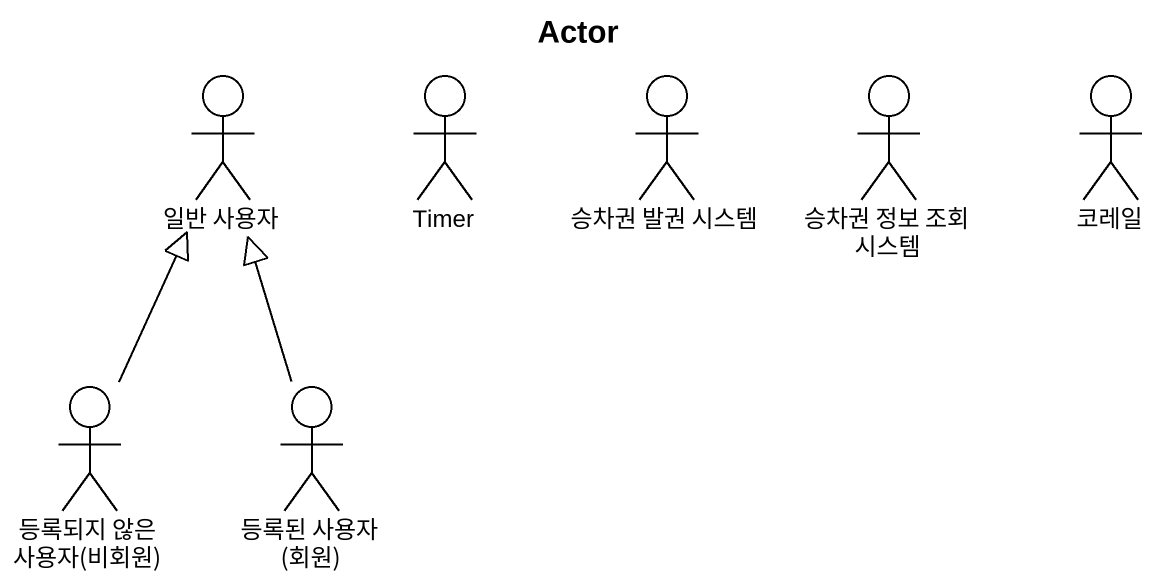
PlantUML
@startuml
title Actor
actor "일반 사용자" as 일반_사용자
actor Timer
actor "승차권 발권 시스템" as 승차권_발권_시스템
actor "승차권 정보 조회 시스템" as 승차권_정보_조회_시스템
actor 코레일
actor "등록되지 않은 사용자(비회원)" as 등록되지_않은_사용자_비회원
actor "등록된 사용자 (회원)" as 등록된_사용자_회원
등록되지_않은_사용자_비회원 -up-|> 일반_사용자
등록된_사용자_회원 -up-|> 일반_사용자
@enduml
